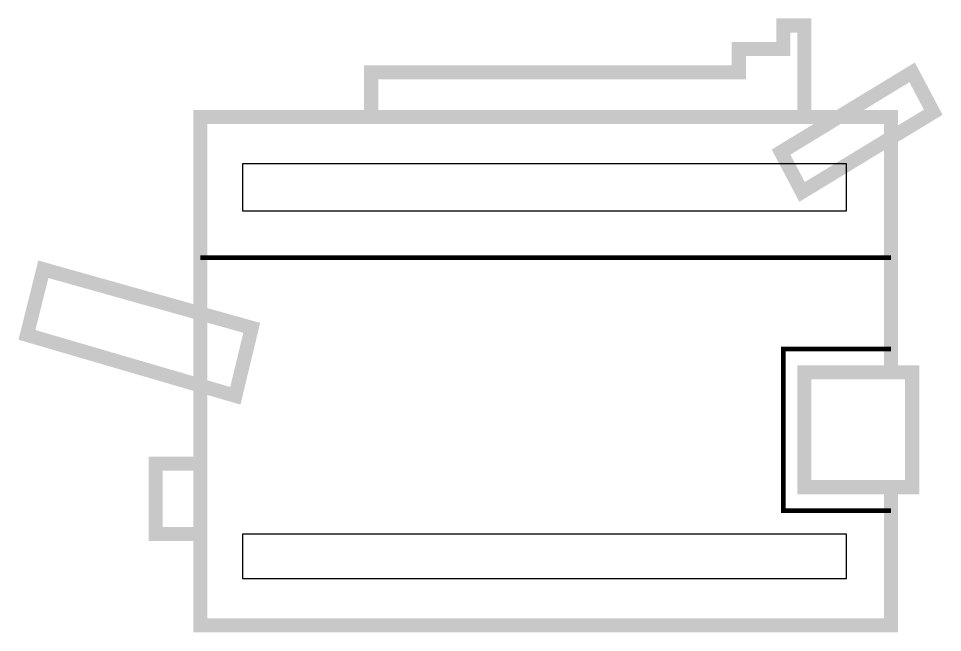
# Model space of a CAD drawing. Header units: inches. Extents: x -1.61 to 6.56, y -0.06 to 5.36.
import ezdxf

# ---------------------------------------------------------------- set-up
doc = ezdxf.new("R2010")
doc.units = ezdxf.units.IN
doc.header["$MEASUREMENT"] = 0

# ---------------------------------------------------------------- blocks, each defined once
blk = doc.blocks.new('A$C3F8B1C49')
for points, const_width in [([(10.8466, -3.5837), (10.8466, -3.3871), (12.4707, -3.3871), (12.4707, -3.2837), (12.6672, -3.2837), (12.6672, -3.1803), (12.7603, -3.1803), (12.7603, -3.5837), (10.8466, -3.5837), (10.8466, -3.5837)], 0.0621), ([(12.75, -3.9147), (13.3293, -3.563), (13.2362, -3.3871), (12.6569, -3.7389), (12.75, -3.9147), (12.75, -3.9147)], 0.0621), ([(10.0914, -5.8284), (10.0914, -3.5837), (13.1431, -3.5837), (13.1431, -4.7112), (13.2362, -4.7112), (13.2362, -5.2181), (13.1431, -5.2181), (13.1431, -5.8284), (10.0914, -5.8284), (10.0914, -5.8284)], 0.0621), ([(10.0914, -4.2044), (13.1431, -4.2044)], 0.0207), ([(9.3259, -4.5457), (10.2466, -4.8147), (10.319, -4.5147), (9.3984, -4.2561), (9.3259, -4.5457), (9.3259, -4.5457)], 0.0621), ([(13.1431, -4.6078), (12.6672, -4.6078), (12.6672, -5.3216), (13.1431, -5.3216)], 0.0207), ([(13.1431, -4.7112), (12.7603, -4.7112), (12.7603, -5.2181), (13.1431, -5.2181)], 0.0621), ([(10.0914, -5.425), (9.8949, -5.425), (9.8949, -5.1147), (10.0914, -5.1147), (10.0914, -5.425), (10.0914, -5.425)], 0.0621)]:
    blk.add_lwpolyline(points, dxfattribs=dict(const_width=const_width))
for points in [[(10.2776, -3.9975), (12.9465, -3.9975), (12.9465, -3.7906), (10.2776, -3.7906), (10.2776, -3.9975), (10.2776, -3.9975)], [(10.2776, -5.6215), (12.9465, -5.6215), (12.9465, -5.425), (10.2776, -5.425), (10.2776, -5.6215), (10.2776, -5.6215)]]:
    blk.add_lwpolyline(points)

msp = doc.modelspace()

# ---------------------------------------------------------------- block references
at = {"color": 7, "xscale": 2, "yscale": 2, "zscale": 2}
msp.add_blockref('A$C3F8B1C49', (-20.1829, 11.6569), dxfattribs=at)

doc.saveas('drawing.dxf')
